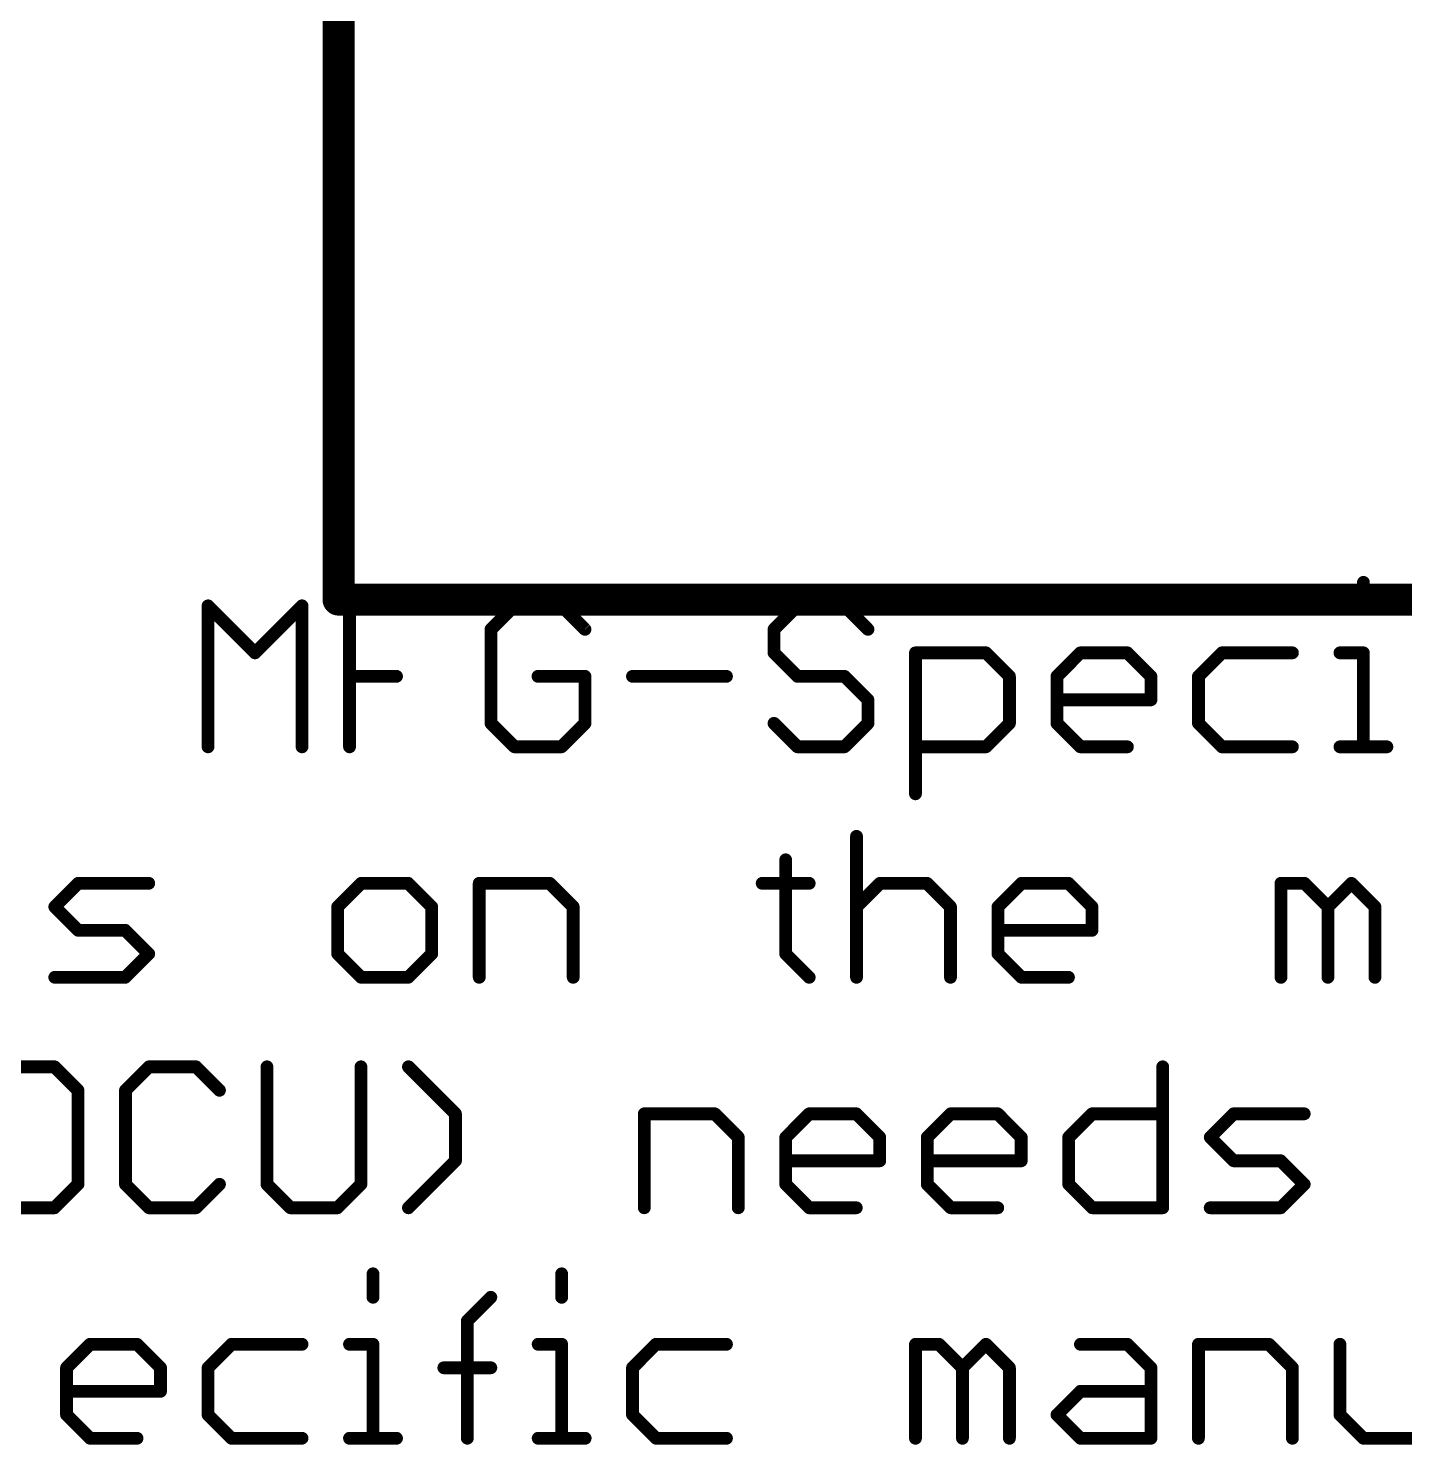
# Model space of a CAD drawing. Extents: x 0 to 102, y -4 to 29.
# Drawn here: x 68.37 to 73.83, y 13.67 to 19.28 of the extents above; entities that cross this region are included whole.
import ezdxf

# ---------------------------------------------------------------- set-up
doc = ezdxf.new("R2010")
doc.units = 0
doc.layers.add('21', color=253, linetype='CONTINUOUS')
doc.layers.add('51', color=41, linetype='CONTINUOUS')

msp = doc.modelspace()

# ---------------------------------------------------------------- linework, layer by layer
at = {"layer": '21', "const_width": 0.127}
for points in [[(69.596, 24.13), (69.596, 17.018)], [(69.596, 17.018), (82.804, 17.018)]]:
    msp.add_lwpolyline(points, dxfattribs=at)
at = {"layer": '21', "const_width": 0.0635}
for points in [[(69.596, 17.0497, 1), (69.596, 16.9863)], [(69.5643, 17.018, 1), (69.6278, 17.018)]]:
    msp.add_lwpolyline(points, format="xyb", dxfattribs=at)
at = {"layer": '51', "const_width": 0.0508}
for points in [[(73.662, 17.0863), (73.662, 16.9931)], [(69.0783, 16.4338), (69.0783, 16.9931)], [(69.0783, 16.9931), (69.2648, 16.8067)], [(69.2648, 16.8067), (69.4512, 16.9931)], [(69.4512, 16.9931), (69.4512, 16.4338)], [(69.6397, 16.4338), (69.6397, 16.9931)], [(69.6397, 16.9931), (70.0125, 16.9931)], [(70.2942, 16.9931), (70.201, 16.8999)], [(70.4806, 16.9931), (70.2942, 16.9931)], [(70.5738, 16.8999), (70.4806, 16.9931)], [(71.4168, 16.9931), (71.3236, 16.8999)], [(71.6032, 16.9931), (71.4168, 16.9931)], [(71.6964, 16.8999), (71.6032, 16.9931)], [(70.201, 16.8999), (70.201, 16.527)], [(71.3236, 16.8999), (71.3236, 16.8067)], [(71.3236, 16.8067), (71.4168, 16.7134)], [(71.8849, 16.2474), (71.8849, 16.8067)], [(71.8849, 16.8067), (72.1645, 16.8067)], [(72.1645, 16.8067), (72.2577, 16.7134)], [(72.4462, 16.7134), (72.5394, 16.8067)], [(72.5394, 16.8067), (72.7258, 16.8067)], [(72.7258, 16.8067), (72.8191, 16.7134)], [(73.1007, 16.8067), (73.0075, 16.7134)], [(73.3804, 16.8067), (73.1007, 16.8067)], [(73.5688, 16.8067), (73.662, 16.8067)], [(73.662, 16.8067), (73.662, 16.4338)], [(69.6397, 16.7134), (69.8261, 16.7134)], [(70.5738, 16.7134), (70.3874, 16.7134)], [(70.5738, 16.527), (70.5738, 16.7134)], [(70.7623, 16.7134), (71.1351, 16.7134)], [(71.4168, 16.7134), (71.6032, 16.7134)], [(71.6032, 16.7134), (71.6964, 16.6202)], [(72.2577, 16.7134), (72.2577, 16.527)], [(72.4462, 16.527), (72.4462, 16.7134)], [(72.8191, 16.7134), (72.8191, 16.6202)], [(73.0075, 16.7134), (73.0075, 16.527)], [(71.6964, 16.6202), (71.6964, 16.527)], [(72.8191, 16.6202), (72.4462, 16.6202)], [(70.201, 16.527), (70.2942, 16.4338)], [(70.4806, 16.4338), (70.5738, 16.527)], [(71.4168, 16.4338), (71.3236, 16.527)], [(71.6964, 16.527), (71.6032, 16.4338)], [(72.2577, 16.527), (72.1645, 16.4338)], [(72.5394, 16.4338), (72.4462, 16.527)], [(73.0075, 16.527), (73.1007, 16.4338)], [(70.2942, 16.4338), (70.4806, 16.4338)], [(71.6032, 16.4338), (71.4168, 16.4338)], [(72.1645, 16.4338), (71.8849, 16.4338)], [(72.7258, 16.4338), (72.5394, 16.4338)], [(73.1007, 16.4338), (73.3804, 16.4338)], [(73.5688, 16.4338), (73.7552, 16.4338)], [(71.651, 16.0787), (71.651, 15.5194)], [(71.37, 15.9855), (71.37, 15.6126)], [(68.4702, 15.799), (68.5635, 15.8923)], [(68.5635, 15.8923), (68.8431, 15.8923)], [(69.6861, 15.8923), (69.5929, 15.799)], [(69.8725, 15.8923), (69.6861, 15.8923)], [(69.9657, 15.799), (69.8725, 15.8923)], [(70.1542, 15.5194), (70.1542, 15.8923)], [(70.1542, 15.8923), (70.4338, 15.8923)], [(70.4338, 15.8923), (70.527, 15.799)], [(71.2768, 15.8923), (71.4632, 15.8923)], [(71.651, 15.799), (71.7442, 15.8923)], [(71.7442, 15.8923), (71.9306, 15.8923)], [(71.9306, 15.8923), (72.0238, 15.799)], [(72.2123, 15.799), (72.3055, 15.8923)], [(72.3055, 15.8923), (72.4919, 15.8923)], [(72.4919, 15.8923), (72.5852, 15.799)], [(73.3349, 15.5194), (73.3349, 15.8923)], [(73.3349, 15.8923), (73.4281, 15.8923)], [(73.4281, 15.8923), (73.5213, 15.799)], [(73.5213, 15.799), (73.6146, 15.8923)], [(73.6146, 15.8923), (73.7078, 15.799)], [(68.5635, 15.7058), (68.4702, 15.799)], [(69.5929, 15.799), (69.5929, 15.6126)], [(69.9657, 15.6126), (69.9657, 15.799)], [(70.527, 15.799), (70.527, 15.5194)], [(72.0238, 15.799), (72.0238, 15.5194)], [(72.2123, 15.6126), (72.2123, 15.799)], [(72.5852, 15.799), (72.5852, 15.7058)], [(73.5213, 15.799), (73.5213, 15.5194)], [(73.7078, 15.799), (73.7078, 15.5194)], [(68.7499, 15.7058), (68.5635, 15.7058)], [(68.8431, 15.6126), (68.7499, 15.7058)], [(72.5852, 15.7058), (72.2123, 15.7058)], [(68.7499, 15.5194), (68.8431, 15.6126)], [(69.5929, 15.6126), (69.6861, 15.5194)], [(69.8725, 15.5194), (69.9657, 15.6126)], [(71.37, 15.6126), (71.4632, 15.5194)], [(72.3055, 15.5194), (72.2123, 15.6126)], [(68.4702, 15.5194), (68.7499, 15.5194)], [(69.6861, 15.5194), (69.8725, 15.5194)], [(72.4919, 15.5194), (72.3055, 15.5194)], [(68.4692, 15.1643), (68.2828, 15.1643)], [(68.5624, 15.0711), (68.4692, 15.1643)], [(68.8441, 15.1643), (68.7509, 15.0711)], [(69.0305, 15.1643), (68.8441, 15.1643)], [(69.1237, 15.0711), (69.0305, 15.1643)], [(69.3122, 15.1643), (69.3122, 14.6982)], [(69.685, 14.6982), (69.685, 15.1643)], [(70.0599, 14.9779), (69.8735, 15.1643)], [(72.8658, 15.1643), (72.8658, 14.605)], [(68.5624, 14.6982), (68.5624, 15.0711)], [(68.7509, 15.0711), (68.7509, 14.6982)], [(70.0599, 14.7914), (70.0599, 14.9779)], [(70.809, 14.605), (70.809, 14.9779)], [(70.809, 14.9779), (71.0886, 14.9779)], [(71.0886, 14.9779), (71.1819, 14.8846)], [(71.3703, 14.8846), (71.4635, 14.9779)], [(71.4635, 14.9779), (71.65, 14.9779)], [(71.65, 14.9779), (71.7432, 14.8846)], [(71.9316, 14.8846), (72.0248, 14.9779)], [(72.0248, 14.9779), (72.2113, 14.9779)], [(72.2113, 14.9779), (72.3045, 14.8846)], [(72.4929, 14.8846), (72.5861, 14.9779)], [(72.5861, 14.9779), (72.8658, 14.9779)], [(73.0542, 14.8846), (73.1475, 14.9779)], [(73.1475, 14.9779), (73.4271, 14.9779)], [(71.1819, 14.8846), (71.1819, 14.605)], [(71.3703, 14.6982), (71.3703, 14.8846)], [(71.7432, 14.8846), (71.7432, 14.7914)], [(71.9316, 14.6982), (71.9316, 14.8846)], [(72.3045, 14.8846), (72.3045, 14.7914)], [(72.4929, 14.6982), (72.4929, 14.8846)], [(73.1475, 14.7914), (73.0542, 14.8846)], [(69.8735, 14.605), (70.0599, 14.7914)], [(71.7432, 14.7914), (71.3703, 14.7914)], [(72.3045, 14.7914), (71.9316, 14.7914)], [(73.3339, 14.7914), (73.1475, 14.7914)], [(73.4271, 14.6982), (73.3339, 14.7914)], [(68.4692, 14.605), (68.5624, 14.6982)], [(68.7509, 14.6982), (68.8441, 14.605)], [(69.0305, 14.605), (69.1237, 14.6982)], [(69.3122, 14.6982), (69.4054, 14.605)], [(69.5918, 14.605), (69.685, 14.6982)], [(71.4635, 14.605), (71.3703, 14.6982)], [(72.0248, 14.605), (71.9316, 14.6982)], [(72.5861, 14.605), (72.4929, 14.6982)], [(73.3339, 14.605), (73.4271, 14.6982)], [(68.2828, 14.605), (68.4692, 14.605)], [(68.8441, 14.605), (69.0305, 14.605)], [(69.4054, 14.605), (69.5918, 14.605)], [(71.65, 14.605), (71.4635, 14.605)], [(72.2113, 14.605), (72.0248, 14.605)], [(72.8658, 14.605), (72.5861, 14.605)], [(73.0542, 14.605), (73.3339, 14.605)], [(69.7328, 14.3431), (69.7328, 14.2499)], [(70.4813, 14.3431), (70.4813, 14.2499)], [(70.1071, 14.1567), (70.2003, 14.2499)], [(70.1071, 13.6906), (70.1071, 14.1567)], [(68.517, 13.9702), (68.6102, 14.0635)], [(68.6102, 14.0635), (68.7967, 14.0635)], [(68.7967, 14.0635), (68.8899, 13.9702)], [(69.1715, 14.0635), (69.0783, 13.9702)], [(69.4512, 14.0635), (69.1715, 14.0635)], [(69.6396, 14.0635), (69.7328, 14.0635)], [(69.7328, 14.0635), (69.7328, 13.6906)], [(70.3881, 14.0635), (70.4813, 14.0635)], [(70.4813, 14.0635), (70.4813, 13.6906)], [(70.8555, 14.0635), (70.7623, 13.9702)], [(71.1351, 14.0635), (70.8555, 14.0635)], [(71.8849, 13.6906), (71.8849, 14.0635)], [(71.8849, 14.0635), (71.9781, 14.0635)], [(71.9781, 14.0635), (72.0713, 13.9702)], [(72.0713, 13.9702), (72.1645, 14.0635)], [(72.1645, 14.0635), (72.2577, 13.9702)], [(72.5394, 14.0635), (72.7258, 14.0635)], [(72.7258, 14.0635), (72.819, 13.9702)], [(73.0075, 13.6906), (73.0075, 14.0635)], [(73.0075, 14.0635), (73.2871, 14.0635)], [(73.2871, 14.0635), (73.3803, 13.9702)], [(73.5688, 14.0635), (73.5688, 13.7838)], [(68.517, 13.7838), (68.517, 13.9702)], [(68.8899, 13.9702), (68.8899, 13.877)], [(69.0783, 13.9702), (69.0783, 13.7838)], [(70.0138, 13.9702), (70.2003, 13.9702)], [(70.7623, 13.9702), (70.7623, 13.7838)], [(72.0713, 13.9702), (72.0713, 13.6906)], [(72.2577, 13.9702), (72.2577, 13.6906)], [(72.819, 13.9702), (72.819, 13.6906)], [(73.3803, 13.9702), (73.3803, 13.6906)], [(68.8899, 13.877), (68.517, 13.877)], [(72.4462, 13.7838), (72.5394, 13.877)], [(72.5394, 13.877), (72.819, 13.877)], [(68.6102, 13.6906), (68.517, 13.7838)], [(69.0783, 13.7838), (69.1715, 13.6906)], [(70.7623, 13.7838), (70.8555, 13.6906)], [(72.5394, 13.6906), (72.4462, 13.7838)], [(73.5688, 13.7838), (73.662, 13.6906)], [(68.7967, 13.6906), (68.6102, 13.6906)], [(69.1715, 13.6906), (69.4512, 13.6906)], [(69.6396, 13.6906), (69.8261, 13.6906)], [(70.3881, 13.6906), (70.5745, 13.6906)], [(70.8555, 13.6906), (71.1351, 13.6906)], [(72.819, 13.6906), (72.5394, 13.6906)], [(73.662, 13.6906), (73.9417, 13.6906)]]:
    msp.add_lwpolyline(points, dxfattribs=at)
at = {"layer": '51', "const_width": 0.0254}
for points in [[(73.6747, 17.0863, 1), (73.6493, 17.0863)], [(69.091, 16.9931, 1), (69.0656, 16.9931)], [(69.0873, 17.0021, 1), (69.0694, 16.9841)], [(69.4639, 16.9931, 1), (69.4385, 16.9931)], [(69.4602, 16.9841, 1), (69.4422, 17.0021)], [(69.6524, 16.9931, 1), (69.627, 16.9931)], [(69.6397, 17.0058, 1), (69.6397, 16.9804)], [(70.0125, 16.9804, 1), (70.0125, 17.0058)], [(70.2942, 17.0058, 1), (70.2942, 16.9804)], [(70.3032, 16.9841, 1), (70.2852, 17.0021)], [(70.4896, 17.0021, 1), (70.4716, 16.9841)], [(70.4806, 16.9804, 1), (70.4806, 17.0058)], [(71.4168, 17.0058, 1), (71.4168, 16.9804)], [(71.4258, 16.9841, 1), (71.4078, 17.0021)], [(71.6122, 17.0021, 1), (71.5942, 16.9841)], [(71.6032, 16.9804, 1), (71.6032, 17.0058)], [(73.6493, 16.9931, 1), (73.6747, 16.9931)], [(70.2137, 16.8999, 1), (70.1883, 16.8999)], [(70.192, 16.9088, 1), (70.2099, 16.8909)], [(70.5648, 16.8909, 1), (70.5828, 16.9088)], [(71.3363, 16.8999, 1), (71.3109, 16.8999)], [(71.3146, 16.9088, 1), (71.3326, 16.8909)], [(71.6875, 16.8909, 1), (71.7054, 16.9088)], [(69.2558, 16.8156, 1), (69.2737, 16.7977)], [(69.2558, 16.7977, 1), (69.2737, 16.8156)], [(71.3326, 16.8156, 1), (71.3146, 16.7977)], [(71.3109, 16.8067, 1), (71.3363, 16.8067)], [(71.8976, 16.8067, 1), (71.8722, 16.8067)], [(71.8849, 16.8194, 1), (71.8849, 16.794)], [(72.1735, 16.8156, 1), (72.1555, 16.7977)], [(72.1645, 16.794, 1), (72.1645, 16.8194)], [(72.5394, 16.8194, 1), (72.5394, 16.794)], [(72.5484, 16.7977, 1), (72.5304, 16.8156)], [(72.7348, 16.8156, 1), (72.7169, 16.7977)], [(72.7258, 16.794, 1), (72.7258, 16.8194)], [(73.1007, 16.8194, 1), (73.1007, 16.794)], [(73.1097, 16.7977, 1), (73.0917, 16.8156)], [(73.3804, 16.794, 1), (73.3804, 16.8194)], [(73.5688, 16.8194, 1), (73.5688, 16.794)], [(73.6747, 16.8067, 1), (73.6493, 16.8067)], [(73.662, 16.794, 1), (73.662, 16.8194)], [(69.6397, 16.7261, 1), (69.6397, 16.7007)], [(69.8261, 16.7007, 1), (69.8261, 16.7261)], [(70.3874, 16.7261, 1), (70.3874, 16.7007)], [(70.5865, 16.7134, 1), (70.5611, 16.7134)], [(70.5738, 16.7007, 1), (70.5738, 16.7261)], [(70.7623, 16.7261, 1), (70.7623, 16.7007)], [(71.1351, 16.7007, 1), (71.1351, 16.7261)], [(71.4168, 16.7261, 1), (71.4168, 16.7007)], [(71.4078, 16.7045, 1), (71.4258, 16.7224)], [(71.6122, 16.7224, 1), (71.5942, 16.7045)], [(71.6032, 16.7007, 1), (71.6032, 16.7261)], [(72.2704, 16.7134, 1), (72.245, 16.7134)], [(72.2488, 16.7045, 1), (72.2667, 16.7224)], [(72.4589, 16.7134, 1), (72.4335, 16.7134)], [(72.4372, 16.7224, 1), (72.4552, 16.7045)], [(72.8317, 16.7134, 1), (72.8064, 16.7134)], [(72.8101, 16.7045, 1), (72.828, 16.7224)], [(73.0202, 16.7134, 1), (72.9948, 16.7134)], [(72.9985, 16.7224, 1), (73.0165, 16.7045)], [(71.7091, 16.6202, 1), (71.6837, 16.6202)], [(71.6875, 16.6112, 1), (71.7054, 16.6292)], [(72.4462, 16.6329, 1), (72.4462, 16.6075)], [(72.8064, 16.6202, 1), (72.8317, 16.6202)], [(72.8191, 16.6075, 1), (72.8191, 16.6329)], [(70.2099, 16.536, 1), (70.192, 16.518)], [(70.1883, 16.527, 1), (70.2137, 16.527)], [(70.5611, 16.527, 1), (70.5865, 16.527)], [(70.5828, 16.518, 1), (70.5648, 16.536)], [(71.3326, 16.536, 1), (71.3146, 16.518)], [(71.6837, 16.527, 1), (71.7091, 16.527)], [(71.7054, 16.518, 1), (71.6875, 16.536)], [(72.245, 16.527, 1), (72.2704, 16.527)], [(72.2667, 16.518, 1), (72.2488, 16.536)], [(72.4552, 16.536, 1), (72.4372, 16.518)], [(72.4335, 16.527, 1), (72.4589, 16.527)], [(73.0165, 16.536, 1), (72.9985, 16.518)], [(72.9948, 16.527, 1), (73.0202, 16.527)], [(69.0656, 16.4338, 1), (69.091, 16.4338)], [(69.4385, 16.4338, 1), (69.4639, 16.4338)], [(69.627, 16.4338, 1), (69.6524, 16.4338)], [(70.2942, 16.4465, 1), (70.2942, 16.4211)], [(70.2852, 16.4248, 1), (70.3032, 16.4428)], [(70.4716, 16.4428, 1), (70.4896, 16.4248)], [(70.4806, 16.4211, 1), (70.4806, 16.4465)], [(71.4168, 16.4465, 1), (71.4168, 16.4211)], [(71.4078, 16.4248, 1), (71.4258, 16.4428)], [(71.5942, 16.4428, 1), (71.6122, 16.4248)], [(71.6032, 16.4211, 1), (71.6032, 16.4465)], [(71.8849, 16.4465, 1), (71.8849, 16.4211)], [(72.1555, 16.4428, 1), (72.1735, 16.4248)], [(72.1645, 16.4211, 1), (72.1645, 16.4465)], [(72.5394, 16.4465, 1), (72.5394, 16.4211)], [(72.5304, 16.4248, 1), (72.5484, 16.4428)], [(72.7258, 16.4211, 1), (72.7258, 16.4465)], [(73.1007, 16.4465, 1), (73.1007, 16.4211)], [(73.0917, 16.4248, 1), (73.1097, 16.4428)], [(73.3804, 16.4211, 1), (73.3804, 16.4465)], [(73.5688, 16.4465, 1), (73.5688, 16.4211)], [(73.6493, 16.4338, 1), (73.6747, 16.4338)], [(73.7552, 16.4211, 1), (73.7552, 16.4465)], [(71.8722, 16.2474, 1), (71.8976, 16.2474)], [(71.6637, 16.0787, 1), (71.6383, 16.0787)], [(71.3827, 15.9855, 1), (71.3573, 15.9855)], [(68.5635, 15.905, 1), (68.5635, 15.8796)], [(68.5724, 15.8833, 1), (68.5545, 15.9012)], [(68.8431, 15.8796, 1), (68.8431, 15.905)], [(69.6861, 15.905, 1), (69.6861, 15.8796)], [(69.6951, 15.8833, 1), (69.6771, 15.9012)], [(69.8815, 15.9012, 1), (69.8635, 15.8833)], [(69.8725, 15.8796, 1), (69.8725, 15.905)], [(70.1669, 15.8923, 1), (70.1415, 15.8923)], [(70.1542, 15.905, 1), (70.1542, 15.8796)], [(70.4428, 15.9012, 1), (70.4248, 15.8833)], [(70.4338, 15.8796, 1), (70.4338, 15.905)], [(71.2768, 15.905, 1), (71.2768, 15.8796)], [(71.4632, 15.8796, 1), (71.4632, 15.905)], [(71.7442, 15.905, 1), (71.7442, 15.8796)], [(71.7532, 15.8833, 1), (71.7352, 15.9012)], [(71.9396, 15.9012, 1), (71.9217, 15.8833)], [(71.9306, 15.8796, 1), (71.9306, 15.905)], [(72.3055, 15.905, 1), (72.3055, 15.8796)], [(72.3145, 15.8833, 1), (72.2965, 15.9012)], [(72.5009, 15.9012, 1), (72.483, 15.8833)], [(72.4919, 15.8796, 1), (72.4919, 15.905)], [(73.3476, 15.8923, 1), (73.3222, 15.8923)], [(73.3349, 15.905, 1), (73.3349, 15.8796)], [(73.4371, 15.9012, 1), (73.4192, 15.8833)], [(73.4281, 15.8796, 1), (73.4281, 15.905)], [(73.6235, 15.9012, 1), (73.6056, 15.8833)], [(73.6235, 15.8833, 1), (73.6056, 15.9012)], [(68.4792, 15.808, 1), (68.4613, 15.7901)], [(68.4613, 15.808, 1), (68.4792, 15.7901)], [(69.6056, 15.799, 1), (69.5802, 15.799)], [(69.5839, 15.808, 1), (69.6018, 15.7901)], [(69.9784, 15.799, 1), (69.953, 15.799)], [(69.9567, 15.7901, 1), (69.9747, 15.808)], [(70.5397, 15.799, 1), (70.5143, 15.799)], [(70.518, 15.7901, 1), (70.536, 15.808)], [(71.642, 15.808, 1), (71.66, 15.7901)], [(72.0365, 15.799, 1), (72.0111, 15.799)], [(72.0149, 15.7901, 1), (72.0328, 15.808)], [(72.225, 15.799, 1), (72.1996, 15.799)], [(72.2033, 15.808, 1), (72.2213, 15.7901)], [(72.5979, 15.799, 1), (72.5725, 15.799)], [(72.5762, 15.7901, 1), (72.5941, 15.808)], [(73.534, 15.799, 1), (73.5086, 15.799)], [(73.5124, 15.808, 1), (73.5303, 15.7901)], [(73.5124, 15.7901, 1), (73.5303, 15.808)], [(73.7205, 15.799, 1), (73.6951, 15.799)], [(73.6988, 15.7901, 1), (73.7168, 15.808)], [(68.5635, 15.7185, 1), (68.5635, 15.6931)], [(68.5545, 15.6968, 1), (68.5724, 15.7148)], [(68.7589, 15.7148, 1), (68.7409, 15.6968)], [(68.7499, 15.6931, 1), (68.7499, 15.7185)], [(72.2123, 15.7185, 1), (72.2123, 15.6931)], [(72.5725, 15.7058, 1), (72.5979, 15.7058)], [(72.5852, 15.6931, 1), (72.5852, 15.7185)], [(68.8521, 15.6036, 1), (68.8341, 15.6216)], [(68.8341, 15.6036, 1), (68.8521, 15.6216)], [(69.6018, 15.6216, 1), (69.5839, 15.6036)], [(69.5802, 15.6126, 1), (69.6056, 15.6126)], [(69.953, 15.6126, 1), (69.9784, 15.6126)], [(69.9747, 15.6036, 1), (69.9567, 15.6216)], [(71.379, 15.6216, 1), (71.361, 15.6036)], [(71.3573, 15.6126, 1), (71.3827, 15.6126)], [(72.2213, 15.6216, 1), (72.2033, 15.6036)], [(72.1996, 15.6126, 1), (72.225, 15.6126)], [(68.4702, 15.5321, 1), (68.4702, 15.5067)], [(68.7409, 15.5284, 1), (68.7589, 15.5104)], [(68.7499, 15.5067, 1), (68.7499, 15.5321)], [(69.6861, 15.5321, 1), (69.6861, 15.5067)], [(69.6771, 15.5104, 1), (69.6951, 15.5284)], [(69.8635, 15.5284, 1), (69.8815, 15.5104)], [(69.8725, 15.5067, 1), (69.8725, 15.5321)], [(70.1415, 15.5194, 1), (70.1669, 15.5194)], [(70.5143, 15.5194, 1), (70.5397, 15.5194)], [(71.4542, 15.5104, 1), (71.4722, 15.5284)], [(71.6383, 15.5194, 1), (71.6637, 15.5194)], [(72.0111, 15.5194, 1), (72.0365, 15.5194)], [(72.3055, 15.5321, 1), (72.3055, 15.5067)], [(72.2965, 15.5104, 1), (72.3145, 15.5284)], [(72.4919, 15.5067, 1), (72.4919, 15.5321)], [(73.3222, 15.5194, 1), (73.3476, 15.5194)], [(73.5086, 15.5194, 1), (73.534, 15.5194)], [(73.6951, 15.5194, 1), (73.7205, 15.5194)], [(68.4782, 15.1733, 1), (68.4602, 15.1553)], [(68.4692, 15.1516, 1), (68.4692, 15.177)], [(68.8441, 15.177, 1), (68.8441, 15.1516)], [(68.8531, 15.1553, 1), (68.8351, 15.1733)], [(69.0395, 15.1733, 1), (69.0215, 15.1553)], [(69.0305, 15.1516, 1), (69.0305, 15.177)], [(69.3249, 15.1643, 1), (69.2995, 15.1643)], [(69.6977, 15.1643, 1), (69.6723, 15.1643)], [(69.8825, 15.1733, 1), (69.8645, 15.1553)], [(72.8785, 15.1643, 1), (72.8531, 15.1643)], [(68.5751, 15.0711, 1), (68.5497, 15.0711)], [(68.5534, 15.0621, 1), (68.5714, 15.08)], [(68.7636, 15.0711, 1), (68.7382, 15.0711)], [(68.7419, 15.08, 1), (68.7598, 15.0621)], [(69.1147, 15.0621, 1), (69.1327, 15.08)], [(70.0726, 14.9779, 1), (70.0472, 14.9779)], [(70.8217, 14.9779, 1), (70.7963, 14.9779)], [(70.809, 14.9906, 1), (70.809, 14.9651)], [(71.0976, 14.9868, 1), (71.0797, 14.9689)], [(71.0886, 14.9651, 1), (71.0886, 14.9906)], [(71.4635, 14.9906, 1), (71.4635, 14.9651)], [(71.4725, 14.9689, 1), (71.4545, 14.9868)], [(71.6589, 14.9868, 1), (71.641, 14.9689)], [(71.65, 14.9651, 1), (71.65, 14.9906)], [(72.0248, 14.9906, 1), (72.0248, 14.9651)], [(72.0338, 14.9689, 1), (72.0159, 14.9868)], [(72.2202, 14.9868, 1), (72.2023, 14.9689)], [(72.2113, 14.9651, 1), (72.2113, 14.9906)], [(72.5861, 14.9906, 1), (72.5861, 14.9651)], [(72.5951, 14.9689, 1), (72.5772, 14.9868)], [(72.8658, 14.9651, 1), (72.8658, 14.9906)], [(73.1475, 14.9906, 1), (73.1475, 14.9651)], [(73.1564, 14.9689, 1), (73.1385, 14.9868)], [(73.4271, 14.9651, 1), (73.4271, 14.9906)], [(70.0509, 14.9689, 1), (70.0689, 14.9868)], [(71.1946, 14.8846, 1), (71.1692, 14.8846)], [(71.1729, 14.8757, 1), (71.1908, 14.8936)], [(71.383, 14.8846, 1), (71.3576, 14.8846)], [(71.3613, 14.8936, 1), (71.3793, 14.8757)], [(71.7559, 14.8846, 1), (71.7305, 14.8846)], [(71.7342, 14.8757, 1), (71.7521, 14.8936)], [(71.9443, 14.8846, 1), (71.9189, 14.8846)], [(71.9226, 14.8936, 1), (71.9406, 14.8757)], [(72.3172, 14.8846, 1), (72.2918, 14.8846)], [(72.2955, 14.8757, 1), (72.3135, 14.8936)], [(72.5056, 14.8846, 1), (72.4802, 14.8846)], [(72.484, 14.8936, 1), (72.5019, 14.8757)], [(73.0632, 14.8936, 1), (73.0453, 14.8757)], [(73.0453, 14.8936, 1), (73.0632, 14.8757)], [(70.0472, 14.7914, 1), (70.0726, 14.7914)], [(70.0689, 14.7824, 1), (70.0509, 14.8004)], [(71.3703, 14.8041, 1), (71.3703, 14.7787)], [(71.7305, 14.7914, 1), (71.7559, 14.7914)], [(71.7432, 14.7787, 1), (71.7432, 14.8041)], [(71.9316, 14.8041, 1), (71.9316, 14.7787)], [(72.2918, 14.7914, 1), (72.3172, 14.7914)], [(72.3045, 14.7787, 1), (72.3045, 14.8041)], [(73.1475, 14.8041, 1), (73.1475, 14.7787)], [(73.1385, 14.7824, 1), (73.1564, 14.8004)], [(73.3429, 14.8004, 1), (73.3249, 14.7824)], [(73.3339, 14.7787, 1), (73.3339, 14.8041)], [(68.5714, 14.6892, 1), (68.5534, 14.7072)], [(68.7598, 14.7072, 1), (68.7419, 14.6892)], [(69.1327, 14.6892, 1), (69.1147, 14.7072)], [(69.3212, 14.7072, 1), (69.3032, 14.6892)], [(69.694, 14.6892, 1), (69.676, 14.7072)], [(71.3793, 14.7072, 1), (71.3613, 14.6892)], [(71.9406, 14.7072, 1), (71.9226, 14.6892)], [(72.5019, 14.7072, 1), (72.484, 14.6892)], [(73.4361, 14.6892, 1), (73.4181, 14.7072)], [(68.5497, 14.6982, 1), (68.5751, 14.6982)], [(68.7382, 14.6982, 1), (68.7636, 14.6982)], [(69.2995, 14.6982, 1), (69.3249, 14.6982)], [(69.6723, 14.6982, 1), (69.6977, 14.6982)], [(71.3576, 14.6982, 1), (71.383, 14.6982)], [(71.9189, 14.6982, 1), (71.9443, 14.6982)], [(72.4802, 14.6982, 1), (72.5056, 14.6982)], [(73.4181, 14.6892, 1), (73.4361, 14.7072)], [(68.4602, 14.614, 1), (68.4782, 14.596)], [(68.4692, 14.5923, 1), (68.4692, 14.6177)], [(68.8441, 14.6177, 1), (68.8441, 14.5923)], [(68.8351, 14.596, 1), (68.8531, 14.614)], [(69.0215, 14.614, 1), (69.0395, 14.596)], [(69.0305, 14.5923, 1), (69.0305, 14.6177)], [(69.4054, 14.6177, 1), (69.4054, 14.5923)], [(69.3964, 14.596, 1), (69.4144, 14.614)], [(69.5828, 14.614, 1), (69.6008, 14.596)], [(69.5918, 14.5923, 1), (69.5918, 14.6177)], [(69.8645, 14.614, 1), (69.8825, 14.596)], [(70.7963, 14.605, 1), (70.8217, 14.605)], [(71.1692, 14.605, 1), (71.1946, 14.605)], [(71.4635, 14.6177, 1), (71.4635, 14.5923)], [(71.4545, 14.596, 1), (71.4725, 14.614)], [(71.65, 14.5923, 1), (71.65, 14.6177)], [(72.0248, 14.6177, 1), (72.0248, 14.5923)], [(72.0159, 14.596, 1), (72.0338, 14.614)], [(72.2113, 14.5923, 1), (72.2113, 14.6177)], [(72.5861, 14.6177, 1), (72.5861, 14.5923)], [(72.5772, 14.596, 1), (72.5951, 14.614)], [(72.8531, 14.605, 1), (72.8785, 14.605)], [(72.8658, 14.5923, 1), (72.8658, 14.6177)], [(73.0542, 14.6177, 1), (73.0542, 14.5923)], [(73.3249, 14.614, 1), (73.3429, 14.596)], [(73.3339, 14.5923, 1), (73.3339, 14.6177)], [(69.7455, 14.3431, 1), (69.7202, 14.3431)], [(70.494, 14.3431, 1), (70.4686, 14.3431)], [(70.2092, 14.2409, 1), (70.1913, 14.2589)], [(69.7202, 14.2499, 1), (69.7455, 14.2499)], [(70.4686, 14.2499, 1), (70.494, 14.2499)], [(70.1198, 14.1567, 1), (70.0944, 14.1567)], [(70.0981, 14.1656, 1), (70.116, 14.1477)], [(68.6102, 14.0762, 1), (68.6102, 14.0508)], [(68.6192, 14.0545, 1), (68.6013, 14.0724)], [(68.8056, 14.0724, 1), (68.7877, 14.0545)], [(68.7967, 14.0508, 1), (68.7967, 14.0762)], [(69.1715, 14.0762, 1), (69.1715, 14.0508)], [(69.1805, 14.0545, 1), (69.1626, 14.0724)], [(69.4512, 14.0508, 1), (69.4512, 14.0762)], [(69.6396, 14.0762, 1), (69.6396, 14.0508)], [(69.7455, 14.0635, 1), (69.7202, 14.0635)], [(69.7328, 14.0508, 1), (69.7328, 14.0762)], [(70.3881, 14.0762, 1), (70.3881, 14.0508)], [(70.494, 14.0635, 1), (70.4686, 14.0635)], [(70.4813, 14.0508, 1), (70.4813, 14.0762)], [(70.8555, 14.0762, 1), (70.8555, 14.0508)], [(70.8644, 14.0545, 1), (70.8465, 14.0724)], [(71.1351, 14.0508, 1), (71.1351, 14.0762)], [(71.8976, 14.0635, 1), (71.8722, 14.0635)], [(71.8849, 14.0762, 1), (71.8849, 14.0508)], [(71.9871, 14.0724, 1), (71.9691, 14.0545)], [(71.9781, 14.0508, 1), (71.9781, 14.0762)], [(72.1735, 14.0724, 1), (72.1555, 14.0545)], [(72.1735, 14.0545, 1), (72.1555, 14.0724)], [(72.5394, 14.0762, 1), (72.5394, 14.0508)], [(72.7348, 14.0724, 1), (72.7168, 14.0545)], [(72.7258, 14.0508, 1), (72.7258, 14.0762)], [(73.0202, 14.0635, 1), (72.9948, 14.0635)], [(73.0075, 14.0762, 1), (73.0075, 14.0508)], [(73.2961, 14.0724, 1), (73.2782, 14.0545)], [(73.2871, 14.0508, 1), (73.2871, 14.0762)], [(73.5815, 14.0635, 1), (73.5561, 14.0635)], [(68.5297, 13.9702, 1), (68.5043, 13.9702)], [(68.508, 13.9792, 1), (68.526, 13.9613)], [(68.9026, 13.9702, 1), (68.8772, 13.9702)], [(68.8809, 13.9613, 1), (68.8988, 13.9792)], [(69.091, 13.9702, 1), (69.0656, 13.9702)], [(69.0693, 13.9792, 1), (69.0873, 13.9613)], [(70.0138, 13.9829, 1), (70.0138, 13.9575)], [(70.2003, 13.9575, 1), (70.2003, 13.9829)], [(70.775, 13.9702, 1), (70.7496, 13.9702)], [(70.7533, 13.9792, 1), (70.7712, 13.9613)], [(72.084, 13.9702, 1), (72.0586, 13.9702)], [(72.0623, 13.9792, 1), (72.0803, 13.9613)], [(72.0623, 13.9613, 1), (72.0803, 13.9792)], [(72.2704, 13.9702, 1), (72.245, 13.9702)], [(72.2487, 13.9613, 1), (72.2667, 13.9792)], [(72.8317, 13.9702, 1), (72.8063, 13.9702)], [(72.8101, 13.9613, 1), (72.828, 13.9792)], [(73.393, 13.9702, 1), (73.3676, 13.9702)], [(73.3714, 13.9613, 1), (73.3893, 13.9792)], [(68.517, 13.8897, 1), (68.517, 13.8643)], [(68.8772, 13.877, 1), (68.9026, 13.877)], [(68.8899, 13.8643, 1), (68.8899, 13.8897)], [(72.5394, 13.8897, 1), (72.5394, 13.8643)], [(72.5484, 13.868, 1), (72.5304, 13.886)], [(72.819, 13.8643, 1), (72.819, 13.8897)], [(68.526, 13.7928, 1), (68.508, 13.7748)], [(68.5043, 13.7838, 1), (68.5297, 13.7838)], [(69.0873, 13.7928, 1), (69.0693, 13.7748)], [(69.0656, 13.7838, 1), (69.091, 13.7838)], [(70.7712, 13.7928, 1), (70.7533, 13.7748)], [(70.7496, 13.7838, 1), (70.775, 13.7838)], [(72.4552, 13.7928, 1), (72.4372, 13.7748)], [(72.4372, 13.7928, 1), (72.4552, 13.7748)], [(73.5778, 13.7928, 1), (73.5598, 13.7748)], [(73.5561, 13.7838, 1), (73.5815, 13.7838)], [(68.6102, 13.7033, 1), (68.6102, 13.6779)], [(68.6013, 13.6816, 1), (68.6192, 13.6996)], [(68.7967, 13.6779, 1), (68.7967, 13.7033)], [(69.1715, 13.7033, 1), (69.1715, 13.6779)], [(69.1626, 13.6816, 1), (69.1805, 13.6996)], [(69.4512, 13.6779, 1), (69.4512, 13.7033)], [(69.6396, 13.7033, 1), (69.6396, 13.6779)], [(69.8261, 13.6779, 1), (69.8261, 13.7033)], [(70.3881, 13.7033, 1), (70.3881, 13.6779)], [(70.5745, 13.6779, 1), (70.5745, 13.7033)], [(70.8555, 13.7033, 1), (70.8555, 13.6779)], [(70.8465, 13.6816, 1), (70.8644, 13.6996)], [(71.1351, 13.6779, 1), (71.1351, 13.7033)], [(72.5394, 13.7033, 1), (72.5394, 13.6779)], [(72.5304, 13.6816, 1), (72.5484, 13.6996)], [(72.819, 13.6779, 1), (72.819, 13.7033)], [(73.662, 13.7033, 1), (73.662, 13.6779)], [(73.653, 13.6816, 1), (73.671, 13.6996)], [(69.7202, 13.6906, 1), (69.7455, 13.6906)], [(70.0944, 13.6906, 1), (70.1198, 13.6906)], [(70.4686, 13.6906, 1), (70.494, 13.6906)], [(71.8722, 13.6906, 1), (71.8976, 13.6906)], [(72.0586, 13.6906, 1), (72.084, 13.6906)], [(72.245, 13.6906, 1), (72.2704, 13.6906)], [(72.8063, 13.6906, 1), (72.8317, 13.6906)], [(72.9948, 13.6906, 1), (73.0202, 13.6906)], [(73.3676, 13.6906, 1), (73.393, 13.6906)]]:
    msp.add_lwpolyline(points, format="xyb", dxfattribs=at)

doc.saveas('drawing.dxf')
